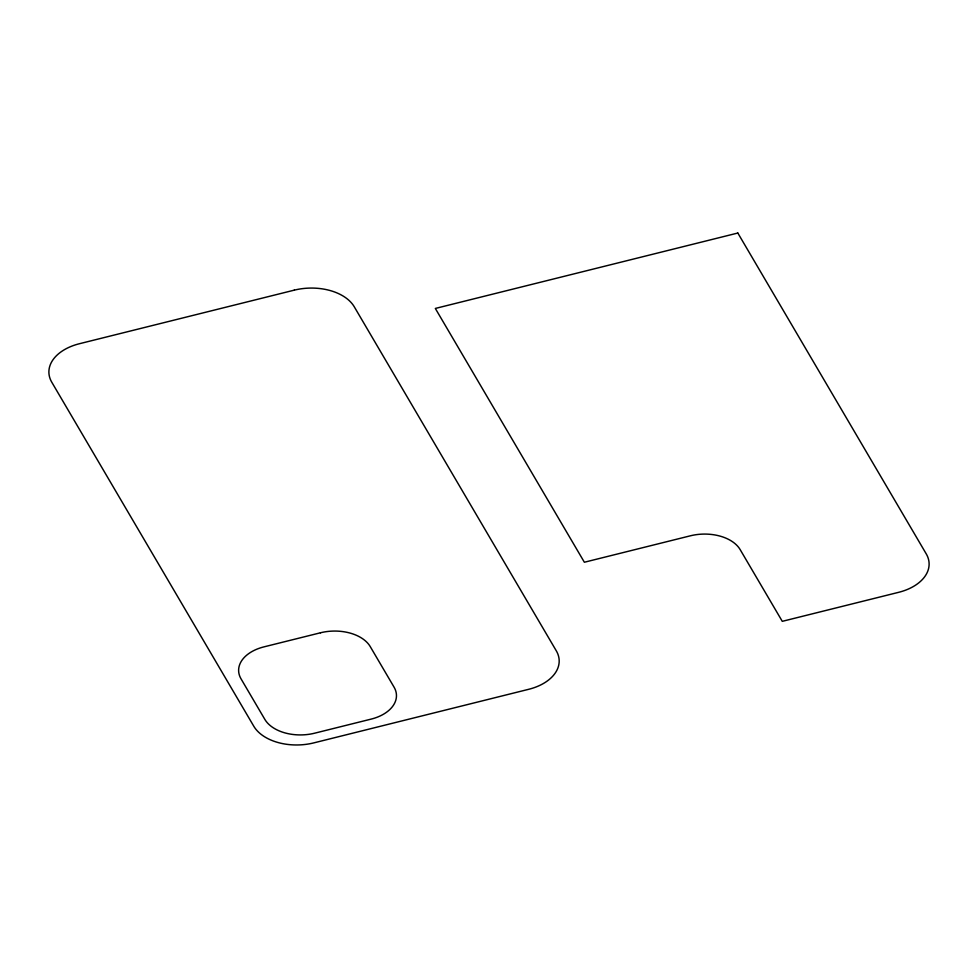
<?xml version="1.0" encoding="UTF-8"?>
<svg xmlns="http://www.w3.org/2000/svg" width="978" height="978" viewBox="0 0 978 978"><rect width="100%" height="100%" fill="white"/><g stroke="black" fill="none" stroke-linecap="round" stroke-linejoin="round"><path stroke-width="1.47" d="M294.28 290.148L79.401 343.73A46.712 29.646 -1.4 0 0 51.785 382.227L253.791 726.238A46.712 29.646 -1.4 0 0 313.791 742.889L528.682 689.307A46.712 29.646 -1.4 0 0 556.286 650.81L354.281 306.811A46.712 29.646 -1.4 0 0 294.28 290.148M737.828 233.033L435.332 308.449L584.367 562.24L690.37 535.81A38.765 24.609 -1.4 0 1 740.175 549.636L782.278 621.336L898.599 592.338A46.712 29.646 -1.4 0 0 926.215 553.841L737.828 233.033M320.454 632.79L263.938 646.874A38.765 24.609 -1.4 0 0 241.028 678.83L264.83 719.368A38.765 24.609 -1.4 0 0 314.635 733.194L371.139 719.111A38.765 24.609 -1.4 0 0 394.061 687.155L370.246 646.605A38.765 24.609 -1.4 0 0 320.454 632.79"/></g></svg>
